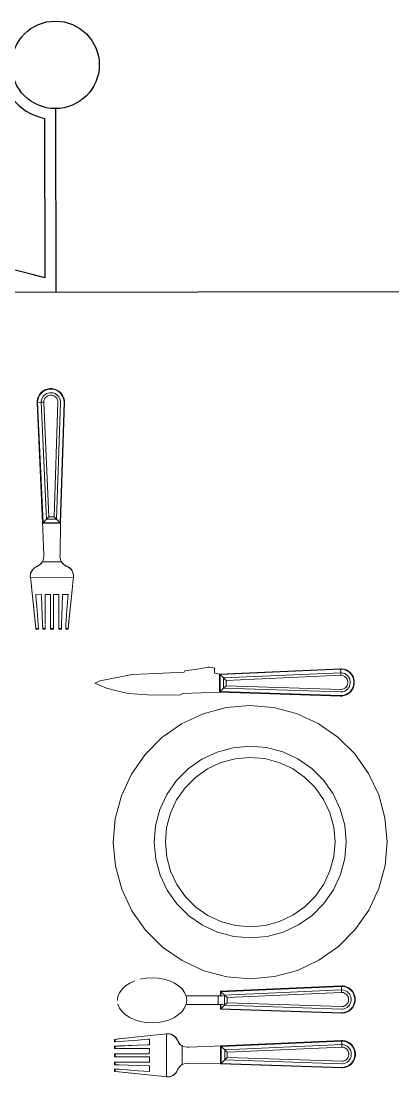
# Model space of a CAD drawing. Header units: inches. Extents: x 0.9 to 45.9, y 0.4 to 30.4.
# Drawn here: x 12.458 to 12.758, y 14.206 to 15.057 of the extents above; entities that cross this region are included whole.
import ezdxf

# ---------------------------------------------------------------- set-up
doc = ezdxf.new("R2010")
doc.units = ezdxf.units.IN
doc.header["$MEASUREMENT"] = 0
doc.layers.add('MUEBLE', color=253, linetype='Continuous')

# ---------------------------------------------------------------- blocks, each defined once
blk = doc.blocks.new('hshshsyd')
at = {"color": 51, "linetype": 'Continuous', "lineweight": 0, "ltscale": 0.956734}
for p, q in [((1682.09223, 897.40841), (1682.0731, 897.40669)), ((1682.11138, 897.40679), (1682.09223, 897.40841)), ((1682.05456, 897.40166), (1682.03717, 897.39349)), ((1682.0731, 897.40669), (1682.05456, 897.40166)), ((1682.12995, 897.40187), (1682.11138, 897.40679)), ((1682.14738, 897.3938), (1682.12995, 897.40187)), ((1682.03717, 897.39349), (1682.02147, 897.38243)), ((1682.16315, 897.38283), (1682.14738, 897.3938)), ((1681.96089, 897.3817), (1681.96279, 897.38204)), ((1681.96279, 897.38204), (1681.96472, 897.38204)), ((1681.96472, 897.38204), (1681.96662, 897.38171)), ((1682.02147, 897.38243), (1682.00792, 897.36881)), ((1682.17677, 897.36929), (1682.16315, 897.38283)), ((1682.21477, 897.38176), (1682.21658, 897.38242)), ((1682.21494, 897.38139), (1682.21668, 897.38203)), ((1682.21658, 897.38242), (1682.21848, 897.38276)), ((1682.21668, 897.38203), (1682.21851, 897.38236)), ((1682.21848, 897.38276), (1682.2204, 897.38277)), ((1682.21851, 897.38236), (1682.22037, 897.38237)), ((1682.22037, 897.38237), (1682.2222, 897.38205)), ((1682.2204, 897.38277), (1682.22231, 897.38244)), ((1682.2222, 897.38205), (1682.22395, 897.38142)), ((1682.22231, 897.38244), (1682.22412, 897.38179)), ((1682.25718, 897.38091), (1682.25885, 897.38188)), ((1682.25885, 897.38188), (1682.26066, 897.38255)), ((1682.25902, 897.38152), (1682.26077, 897.38216)), ((1682.26066, 897.38255), (1682.26256, 897.38289)), ((1682.26077, 897.38216), (1682.2626, 897.38249)), ((1682.26256, 897.38289), (1682.26449, 897.38289)), ((1682.2626, 897.38249), (1682.26445, 897.38249)), ((1682.26445, 897.38249), (1682.26629, 897.38217)), ((1682.26449, 897.38289), (1682.26639, 897.38256)), ((1682.26629, 897.38217), (1682.26803, 897.38154)), ((1682.26639, 897.38256), (1682.2682, 897.38191)), ((1682.2682, 897.38191), (1682.26988, 897.38095)), ((1681.95276, 897.37195), (1681.95309, 897.37385)), ((1681.95309, 897.37385), (1681.95375, 897.37567)), ((1681.95317, 897.37192), (1681.95348, 897.37375)), ((1681.95348, 897.37375), (1681.95411, 897.3755)), ((1681.95375, 897.37567), (1681.95471, 897.37734)), ((1681.95411, 897.3755), (1681.95504, 897.37711)), ((1681.95471, 897.37734), (1681.95594, 897.37882)), ((1681.95504, 897.37711), (1681.95623, 897.37854)), ((1681.95594, 897.37882), (1681.95742, 897.38006)), ((1681.95623, 897.37854), (1681.95765, 897.37973)), ((1681.95626, 897.37301), (1681.95672, 897.37429)), ((1681.95672, 897.37429), (1681.9574, 897.37547)), ((1681.9574, 897.37547), (1681.95827, 897.37651)), ((1681.95742, 897.38006), (1681.95908, 897.38103)), ((1681.95765, 897.37973), (1681.95926, 897.38067)), ((1681.95823, 897.37249), (1681.95857, 897.37344)), ((1681.95827, 897.37651), (1681.9593, 897.37739)), ((1681.95857, 897.37344), (1681.95907, 897.37431)), ((1681.95907, 897.37431), (1681.95971, 897.37508)), ((1681.95908, 897.38103), (1681.96089, 897.3817)), ((1681.95926, 897.38067), (1681.961, 897.38131)), ((1681.9593, 897.37739), (1681.96048, 897.37807)), ((1681.95971, 897.37508), (1681.96048, 897.37572)), ((1681.96048, 897.37807), (1681.96175, 897.37853)), ((1681.96048, 897.37572), (1681.96134, 897.37623)), ((1681.961, 897.38131), (1681.96283, 897.38164)), ((1681.96134, 897.37623), (1681.96228, 897.37657)), ((1681.96175, 897.37853), (1681.96309, 897.37877)), ((1681.96228, 897.37657), (1681.96327, 897.37675)), ((1681.96283, 897.38164), (1681.96469, 897.38164)), ((1681.96309, 897.37877), (1681.96445, 897.37878)), ((1681.96327, 897.37675), (1681.96427, 897.37675)), ((1681.96427, 897.37675), (1681.96526, 897.37658)), ((1681.96445, 897.37878), (1681.96578, 897.37855)), ((1681.96469, 897.38164), (1681.96652, 897.38132)), ((1681.96526, 897.37658), (1681.96621, 897.37624)), ((1681.96578, 897.37855), (1681.96706, 897.37809)), ((1681.96621, 897.37624), (1681.96708, 897.37574)), ((1681.96652, 897.38132), (1681.96827, 897.38069)), ((1681.96662, 897.38171), (1681.96844, 897.38106)), ((1681.96706, 897.37809), (1681.96824, 897.37741)), ((1681.96708, 897.37574), (1681.96785, 897.3751)), ((1681.96785, 897.3751), (1681.96849, 897.37433)), ((1681.96824, 897.37741), (1681.96928, 897.37654)), ((1681.96827, 897.38069), (1681.96988, 897.37977)), ((1681.96844, 897.38106), (1681.97011, 897.3801)), ((1681.96849, 897.37433), (1681.969, 897.37347)), ((1681.969, 897.37347), (1681.96934, 897.37252)), ((1681.96928, 897.37654), (1681.97016, 897.3755)), ((1681.96988, 897.37977), (1681.97131, 897.37858)), ((1681.97011, 897.3801), (1681.97159, 897.37887)), ((1681.97016, 897.3755), (1681.97084, 897.37433)), ((1681.97084, 897.37433), (1681.97131, 897.37306)), ((1681.97131, 897.37858), (1681.9725, 897.37716)), ((1681.97159, 897.37887), (1681.97284, 897.37739)), ((1681.9725, 897.37716), (1681.97344, 897.37555)), ((1681.97284, 897.37739), (1681.9738, 897.37572)), ((1681.97344, 897.37555), (1681.97408, 897.37381)), ((1681.9738, 897.37572), (1681.97447, 897.37391)), ((1681.97408, 897.37381), (1681.97441, 897.37198)), ((1681.97447, 897.37391), (1681.97481, 897.37201)), ((1682.07891, 897.3743), (1682.0659, 897.37078)), ((1682.09233, 897.37552), (1682.07891, 897.3743)), ((1682.10575, 897.37438), (1682.09233, 897.37552)), ((1682.11878, 897.37093), (1682.10575, 897.37438)), ((1682.20845, 897.37268), (1682.20878, 897.37458)), ((1682.20878, 897.37458), (1682.20943, 897.37639)), ((1682.20885, 897.37264), (1682.20917, 897.37447)), ((1682.20917, 897.37447), (1682.2098, 897.37622)), ((1682.20943, 897.37639), (1682.21039, 897.37806)), ((1682.2098, 897.37622), (1682.21072, 897.37783)), ((1682.21039, 897.37806), (1682.21163, 897.37955)), ((1682.21072, 897.37783), (1682.21191, 897.37926)), ((1682.21163, 897.37955), (1682.2131, 897.38079)), ((1682.21171, 897.3724), (1682.21194, 897.37374)), ((1682.21191, 897.37926), (1682.21333, 897.38046)), ((1682.21194, 897.37374), (1682.2124, 897.37501)), ((1682.2124, 897.37501), (1682.21308, 897.37619)), ((1682.21308, 897.37619), (1682.21395, 897.37723)), ((1682.2131, 897.38079), (1682.21477, 897.38176)), ((1682.21333, 897.38046), (1682.21494, 897.38139)), ((1682.21391, 897.37322), (1682.21425, 897.37416)), ((1682.21395, 897.37723), (1682.21499, 897.37811)), ((1682.21425, 897.37416), (1682.21475, 897.37503)), ((1682.21475, 897.37503), (1682.21539, 897.3758)), ((1682.21499, 897.37811), (1682.21616, 897.37879)), ((1682.21539, 897.3758), (1682.21616, 897.37645)), ((1682.21616, 897.37879), (1682.21743, 897.37926)), ((1682.21616, 897.37645), (1682.21702, 897.37695)), ((1682.21702, 897.37695), (1682.21797, 897.3773)), ((1682.21743, 897.37926), (1682.21877, 897.3795)), ((1682.21797, 897.3773), (1682.21895, 897.37748)), ((1682.21877, 897.3795), (1682.22013, 897.3795)), ((1682.21895, 897.37748), (1682.21996, 897.37748)), ((1682.21996, 897.37748), (1682.22095, 897.37731)), ((1682.22013, 897.3795), (1682.22147, 897.37927)), ((1682.22095, 897.37731), (1682.22189, 897.37697)), ((1682.22147, 897.37927), (1682.22274, 897.37881)), ((1682.22189, 897.37697), (1682.22276, 897.37647)), ((1682.22274, 897.37881), (1682.22392, 897.37813)), ((1682.22276, 897.37647), (1682.22353, 897.37582)), ((1682.22353, 897.37582), (1682.22418, 897.37506)), ((1682.22392, 897.37813), (1682.22496, 897.37727)), ((1682.22395, 897.38142), (1682.22556, 897.38049)), ((1682.22412, 897.38179), (1682.22579, 897.38083)), ((1682.22418, 897.37506), (1682.22468, 897.37419)), ((1682.22468, 897.37419), (1682.22503, 897.37325)), ((1682.22496, 897.37727), (1682.22584, 897.37623)), ((1682.22556, 897.38049), (1682.22699, 897.3793)), ((1682.22579, 897.38083), (1682.22727, 897.37959)), ((1682.22584, 897.37623), (1682.22652, 897.37505)), ((1682.22652, 897.37505), (1682.22699, 897.37378)), ((1682.22699, 897.3793), (1682.22819, 897.37788)), ((1682.22699, 897.37378), (1682.22723, 897.37244)), ((1682.22727, 897.37959), (1682.22852, 897.37812)), ((1682.22819, 897.37788), (1682.22912, 897.37628)), ((1682.22852, 897.37812), (1682.22949, 897.37645)), ((1682.22912, 897.37628), (1682.22976, 897.37453)), ((1682.22949, 897.37645), (1682.23015, 897.37464)), ((1682.22976, 897.37453), (1682.23009, 897.3727)), ((1682.23015, 897.37464), (1682.23049, 897.37274)), ((1682.25253, 897.3728), (1682.25286, 897.3747)), ((1682.25286, 897.3747), (1682.25351, 897.37652)), ((1682.25293, 897.37277), (1682.25325, 897.3746)), ((1682.25325, 897.3746), (1682.25388, 897.37635)), ((1682.25351, 897.37652), (1682.25447, 897.37819)), ((1682.25388, 897.37635), (1682.2548, 897.37796)), ((1682.25447, 897.37819), (1682.25571, 897.37967)), ((1682.2548, 897.37796), (1682.256, 897.37939)), ((1682.25571, 897.37967), (1682.25718, 897.38091)), ((1682.2558, 897.37253), (1682.25603, 897.37386)), ((1682.256, 897.37939), (1682.25742, 897.38058)), ((1682.25603, 897.37386), (1682.25649, 897.37514)), ((1682.25649, 897.37514), (1682.25716, 897.37632)), ((1682.25716, 897.37632), (1682.25803, 897.37736)), ((1682.25742, 897.38058), (1682.25902, 897.38152)), ((1682.25782, 897.37235), (1682.25799, 897.37334)), ((1682.25799, 897.37334), (1682.25833, 897.37429)), ((1682.25803, 897.37736), (1682.25907, 897.37823)), ((1682.25833, 897.37429), (1682.25883, 897.37516)), ((1682.25883, 897.37516), (1682.25947, 897.37593)), ((1682.25907, 897.37823), (1682.26024, 897.37892)), ((1682.25947, 897.37593), (1682.26024, 897.37657)), ((1682.26024, 897.37892), (1682.26152, 897.37938)), ((1682.26024, 897.37657), (1682.26111, 897.37708)), ((1682.26111, 897.37708), (1682.26205, 897.37742)), ((1682.26152, 897.37938), (1682.26285, 897.37962)), ((1682.26205, 897.37742), (1682.26304, 897.3776)), ((1682.26285, 897.37962), (1682.26421, 897.37963)), ((1682.26304, 897.3776), (1682.26404, 897.3776)), ((1682.26404, 897.3776), (1682.26503, 897.37743)), ((1682.26421, 897.37963), (1682.26555, 897.3794)), ((1682.26503, 897.37743), (1682.26597, 897.37709)), ((1682.26555, 897.3794), (1682.26683, 897.37894)), ((1682.26597, 897.37709), (1682.26684, 897.37659)), ((1682.26683, 897.37894), (1682.268, 897.37826)), ((1682.26684, 897.37659), (1682.26761, 897.37595)), ((1682.26761, 897.37595), (1682.26826, 897.37518)), ((1682.268, 897.37826), (1682.26905, 897.37739)), ((1682.26803, 897.38154), (1682.26965, 897.38062)), ((1682.26826, 897.37518), (1682.26876, 897.37432)), ((1682.26876, 897.37432), (1682.26911, 897.37337)), ((1682.26905, 897.37739), (1682.26992, 897.37635)), ((1682.26911, 897.37337), (1682.26929, 897.37239)), ((1682.26965, 897.38062), (1682.27107, 897.37943)), ((1682.26988, 897.38095), (1682.27136, 897.37972)), ((1682.26992, 897.37635), (1682.2706, 897.37518)), ((1682.2706, 897.37518), (1682.27107, 897.37391)), ((1682.27107, 897.37943), (1682.27227, 897.37801)), ((1682.27107, 897.37391), (1682.27131, 897.37257)), ((1682.27136, 897.37972), (1682.2726, 897.37824)), ((1682.27227, 897.37801), (1682.2732, 897.3764)), ((1682.2726, 897.37824), (1682.27357, 897.37657)), ((1682.2732, 897.3764), (1682.27384, 897.37466)), ((1682.27357, 897.37657), (1682.27423, 897.37476)), ((1682.27384, 897.37466), (1682.27417, 897.37283)), ((1682.27423, 897.37476), (1682.27458, 897.37286)), ((1681.95277, 897.37099), (1681.95276, 897.37195)), ((1681.9571, 897.27353), (1681.95277, 897.37099)), ((1681.95317, 897.371), (1681.95317, 897.37192)), ((1681.95317, 897.371), (1681.95603, 897.37106)), ((1681.95749, 897.27394), (1681.95317, 897.371)), ((1681.95603, 897.37168), (1681.95626, 897.37301)), ((1681.95603, 897.37106), (1681.95603, 897.37168)), ((1681.95603, 897.37106), (1681.95806, 897.37111)), ((1681.96023, 897.27681), (1681.95603, 897.37106)), ((1681.95805, 897.3715), (1681.95823, 897.37249)), ((1681.96216, 897.27884), (1681.95806, 897.37111)), ((1681.96952, 897.37113), (1681.96649, 897.27885)), ((1681.97155, 897.3711), (1681.96845, 897.27683)), ((1681.96934, 897.37252), (1681.96952, 897.37154)), ((1681.97441, 897.37106), (1681.97122, 897.27398)), ((1681.97131, 897.37306), (1681.97154, 897.37172)), ((1681.97154, 897.37172), (1681.97155, 897.3711)), ((1681.97481, 897.37105), (1681.97161, 897.27357)), ((1681.97441, 897.37198), (1681.97441, 897.37106)), ((1681.97481, 897.37201), (1681.97481, 897.37105)), ((1682.00792, 897.36881), (1681.99695, 897.35304)), ((1682.0537, 897.36505), (1682.04268, 897.35729)), ((1682.0659, 897.37078), (1682.0537, 897.36505)), ((1682.0805, 897.36543), (1682.06901, 897.36231)), ((1682.09235, 897.3665), (1682.0805, 897.36543)), ((1682.10421, 897.36549), (1682.09235, 897.3665)), ((1682.11572, 897.36245), (1682.10421, 897.36549)), ((1682.13101, 897.36527), (1682.11878, 897.37093)), ((1682.14207, 897.35757), (1682.13101, 897.36527)), ((1682.18783, 897.35358), (1682.17677, 897.36929)), ((1682.20845, 897.37171), (1682.20845, 897.37268)), ((1682.21279, 897.27426), (1682.20845, 897.37171)), ((1682.20885, 897.37172), (1682.20885, 897.37264)), ((1682.20885, 897.37172), (1682.21171, 897.37179)), ((1682.21317, 897.27466), (1682.20885, 897.37172)), ((1682.21171, 897.37179), (1682.21171, 897.3724)), ((1682.21171, 897.37179), (1682.21374, 897.37184)), ((1682.21591, 897.27753), (1682.21171, 897.37179)), ((1682.21374, 897.37223), (1682.21391, 897.37322)), ((1682.21785, 897.27956), (1682.21374, 897.37184)), ((1682.2252, 897.37185), (1682.22217, 897.27957)), ((1682.22723, 897.37182), (1682.22413, 897.27756)), ((1682.22503, 897.37325), (1682.2252, 897.37226)), ((1682.23009, 897.37178), (1682.2269, 897.2747)), ((1682.22723, 897.37244), (1682.22723, 897.37182)), ((1682.23049, 897.37177), (1682.22729, 897.2743)), ((1682.23009, 897.3727), (1682.23009, 897.37178)), ((1682.23049, 897.37274), (1682.23049, 897.37177)), ((1682.25253, 897.37184), (1682.25253, 897.3728)), ((1682.25687, 897.27438), (1682.25253, 897.37184)), ((1682.25293, 897.37185), (1682.25293, 897.37277)), ((1682.25293, 897.37185), (1682.2558, 897.37191)), ((1682.25725, 897.27479), (1682.25293, 897.37185)), ((1682.2558, 897.37191), (1682.2558, 897.37253)), ((1682.2558, 897.37191), (1682.25782, 897.37196)), ((1682.25999, 897.27766), (1682.2558, 897.37191)), ((1682.26193, 897.27969), (1682.25782, 897.37196)), ((1682.26929, 897.37198), (1682.26625, 897.2797)), ((1682.27131, 897.37195), (1682.26821, 897.27768)), ((1682.27418, 897.37191), (1682.27098, 897.27483)), ((1682.27131, 897.37257), (1682.27131, 897.37195)), ((1682.27458, 897.3719), (1682.27137, 897.27442)), ((1682.27417, 897.37283), (1682.27418, 897.37191)), ((1682.27458, 897.37286), (1682.27458, 897.3719)), ((1682.04268, 897.35729), (1682.03318, 897.34773)), ((1682.05823, 897.35725), (1682.0485, 897.3504)), ((1682.06901, 897.36231), (1682.05823, 897.35725)), ((1682.12652, 897.35744), (1682.11572, 897.36245)), ((1682.13629, 897.35064), (1682.12652, 897.35744)), ((1682.15163, 897.34807), (1682.14207, 897.35757)), ((1681.99695, 897.35304), (1681.98888, 897.33561)), ((1682.0485, 897.3504), (1682.04011, 897.34195)), ((1682.14474, 897.34225), (1682.13629, 897.35064)), ((1682.15939, 897.33705), (1682.15163, 897.34807)), ((1682.196, 897.33619), (1682.18783, 897.35358)), ((1682.03318, 897.34773), (1682.02548, 897.33667)), ((1682.04011, 897.34195), (1682.03331, 897.33218)), ((1682.15159, 897.33252), (1682.14474, 897.34225)), ((1681.98888, 897.33561), (1681.98396, 897.31704)), ((1682.02548, 897.33667), (1682.01982, 897.32444)), ((1682.03331, 897.33218), (1682.02831, 897.32138)), ((1682.15665, 897.32174), (1682.15159, 897.33252)), ((1682.16512, 897.32485), (1682.15939, 897.33705)), ((1682.20102, 897.31765), (1682.196, 897.33619)), ((1682.01982, 897.32444), (1682.01637, 897.31141)), ((1682.16864, 897.31185), (1682.16512, 897.32485)), ((1681.98396, 897.31704), (1681.98234, 897.29789)), ((1682.02831, 897.32138), (1682.02526, 897.30987)), ((1682.15977, 897.31026), (1682.15665, 897.32174)), ((1682.20275, 897.29852), (1682.20102, 897.31765)), ((1682.01637, 897.31141), (1682.01524, 897.29799)), ((1682.02526, 897.30987), (1682.02425, 897.29801)), ((1682.16084, 897.2984), (1682.15977, 897.31026)), ((1682.16986, 897.29842), (1682.16864, 897.31185)), ((1681.98234, 897.29789), (1681.98407, 897.27876)), ((1682.01524, 897.29799), (1682.01645, 897.28457)), ((1682.02425, 897.29801), (1682.02532, 897.28616)), ((1682.15983, 897.28654), (1682.16084, 897.2984)), ((1682.16872, 897.285), (1682.16986, 897.29842)), ((1682.20113, 897.27938), (1682.20275, 897.29852)), ((1682.01645, 897.28457), (1682.01997, 897.27156)), ((1682.02532, 897.28616), (1682.02844, 897.27467)), ((1682.15679, 897.27503), (1682.15983, 897.28654)), ((1682.16527, 897.27197), (1682.16872, 897.285)), ((1681.9571, 897.27353), (1681.95631, 897.26939)), ((1681.95749, 897.27394), (1681.9571, 897.27353)), ((1681.97161, 897.27357), (1681.9571, 897.27353)), ((1681.96023, 897.27681), (1681.95749, 897.27394)), ((1681.97122, 897.27398), (1681.95749, 897.27394)), ((1681.96216, 897.27884), (1681.96023, 897.27681)), ((1681.96845, 897.27683), (1681.96023, 897.27681)), ((1681.96649, 897.27885), (1681.96216, 897.27884)), ((1681.96845, 897.27683), (1681.96649, 897.27885)), ((1681.97122, 897.27398), (1681.96845, 897.27683)), ((1681.97161, 897.27357), (1681.97122, 897.27398)), ((1681.97284, 897.244), (1681.97161, 897.27357)), ((1681.98407, 897.27876), (1681.98909, 897.26022)), ((1682.01997, 897.27156), (1682.0257, 897.25936)), ((1682.02844, 897.27467), (1682.0335, 897.26389)), ((1682.15178, 897.26423), (1682.15679, 897.27503)), ((1682.15961, 897.25974), (1682.16527, 897.27197)), ((1682.19621, 897.26081), (1682.20113, 897.27938)), ((1682.21317, 897.27466), (1682.21279, 897.27426)), ((1682.2164, 897.27427), (1682.21279, 897.27426)), ((1682.21591, 897.27753), (1682.21317, 897.27466)), ((1682.2164, 897.27467), (1682.21317, 897.27466)), ((1682.21785, 897.27956), (1682.21591, 897.27753)), ((1682.22413, 897.27756), (1682.21591, 897.27753)), ((1682.2164, 897.27254), (1682.21639, 897.27656)), ((1682.22346, 897.27256), (1682.2164, 897.27254)), ((1682.21643, 897.26337), (1682.2164, 897.27254)), ((1682.22217, 897.27957), (1682.21785, 897.27956)), ((1682.22413, 897.27756), (1682.22217, 897.27957)), ((1682.22346, 897.27256), (1682.22345, 897.27658)), ((1682.2269, 897.2747), (1682.22345, 897.27469)), ((1682.22729, 897.2743), (1682.22345, 897.27429)), ((1682.22348, 897.26339), (1682.22346, 897.27256)), ((1682.2269, 897.2747), (1682.22413, 897.27756)), ((1682.22729, 897.2743), (1682.2269, 897.2747)), ((1682.25779, 897.24877), (1682.25676, 897.27592)), ((1682.25725, 897.27479), (1682.25687, 897.27438)), ((1682.27137, 897.27442), (1682.25687, 897.27438)), ((1682.25999, 897.27766), (1682.25725, 897.27479)), ((1682.27098, 897.27483), (1682.25725, 897.27479)), ((1682.26193, 897.27969), (1682.25999, 897.27766)), ((1682.26821, 897.27768), (1682.25999, 897.27766)), ((1682.26625, 897.2797), (1682.26193, 897.27969)), ((1682.26821, 897.27768), (1682.26625, 897.2797)), ((1682.27098, 897.27483), (1682.26821, 897.27768)), ((1682.2714, 897.27533), (1682.27096, 897.24881)), ((1682.27137, 897.27442), (1682.27098, 897.27483)), ((1681.95199, 897.26808), (1681.95161, 897.26539)), ((1681.95161, 897.26539), (1681.95165, 897.26484)), ((1681.95165, 897.26484), (1681.95167, 897.26408)), ((1681.95167, 897.26408), (1681.95191, 897.26294)), ((1681.95191, 897.26294), (1681.95299, 897.25714)), ((1681.95241, 897.26938), (1681.95199, 897.26808)), ((1681.95631, 897.26939), (1681.95241, 897.26938)), ((1682.0335, 897.26389), (1682.04036, 897.25416)), ((1682.14498, 897.25446), (1682.15178, 897.26423)), ((1682.21644, 897.25877), (1682.21643, 897.26337)), ((1682.2235, 897.25879), (1682.22348, 897.26339)), ((1681.95299, 897.25714), (1681.95446, 897.24546)), ((1681.98909, 897.26022), (1681.99726, 897.24283)), ((1682.0257, 897.25936), (1682.03346, 897.24834)), ((1682.13659, 897.24602), (1682.14498, 897.25446)), ((1682.15191, 897.24868), (1682.15961, 897.25974)), ((1682.18814, 897.24337), (1682.19621, 897.26081)), ((1682.21646, 897.25245), (1682.21644, 897.25855)), ((1682.22352, 897.25247), (1682.2235, 897.25857)), ((1682.03346, 897.24834), (1682.04302, 897.23884)), ((1682.04036, 897.25416), (1682.0488, 897.24577)), ((1682.0488, 897.24577), (1682.05857, 897.23897)), ((1682.12686, 897.23916), (1682.13659, 897.24602)), ((1682.14241, 897.23912), (1682.15191, 897.24868)), ((1682.21686, 897.24666), (1682.21381, 897.2454)), ((1682.21648, 897.24664), (1682.21646, 897.25245)), ((1682.22, 897.24709), (1682.21686, 897.24666)), ((1682.22315, 897.24668), (1682.22, 897.24709)), ((1682.22621, 897.24543), (1682.22315, 897.24668)), ((1682.22353, 897.24666), (1682.22352, 897.25247)), ((1682.25711, 897.24386), (1682.25766, 897.24578)), ((1682.25766, 897.24578), (1682.25786, 897.24777)), ((1682.25786, 897.24777), (1682.25779, 897.24877)), ((1682.27096, 897.24881), (1682.27089, 897.2482)), ((1682.27089, 897.2482), (1682.27104, 897.24621)), ((1682.27104, 897.24621), (1682.27153, 897.24427)), ((1681.95446, 897.24546), (1681.95563, 897.245)), ((1681.95563, 897.245), (1681.95705, 897.21645)), ((1681.97415, 897.24138), (1681.97284, 897.244)), ((1681.97387, 897.21541), (1681.97415, 897.24138)), ((1681.99726, 897.24283), (1682.00832, 897.22713)), ((1682.04302, 897.23884), (1682.05408, 897.23114)), ((1682.05857, 897.23897), (1682.06937, 897.23397)), ((1682.11608, 897.2341), (1682.12686, 897.23916)), ((1682.13139, 897.23136), (1682.14241, 897.23912)), ((1682.17717, 897.2276), (1682.18814, 897.24337)), ((1682.20837, 897.24054), (1682.20615, 897.2371)), ((1682.21095, 897.24333), (1682.20837, 897.24054)), ((1682.21381, 897.2454), (1682.21095, 897.24333)), ((1682.22907, 897.24338), (1682.22621, 897.24543)), ((1682.23167, 897.24061), (1682.22907, 897.24338)), ((1682.23391, 897.23718), (1682.23167, 897.24061)), ((1682.23574, 897.2332), (1682.23391, 897.23718)), ((1682.24813, 897.23598), (1682.24898, 897.23719)), ((1682.24898, 897.23719), (1682.25003, 897.23825)), ((1682.24898, 897.23701), (1682.25003, 897.23808)), ((1682.25003, 897.23825), (1682.25048, 897.23856)), ((1682.25003, 897.23808), (1682.25048, 897.23841)), ((1682.25048, 897.23856), (1682.25125, 897.23911)), ((1682.25048, 897.23841), (1682.25125, 897.23897)), ((1682.25125, 897.23911), (1682.25195, 897.23945)), ((1682.25125, 897.23897), (1682.25195, 897.23931)), ((1682.25201, 897.23941), (1682.2542, 897.24064)), ((1682.25201, 897.23928), (1682.2542, 897.24052)), ((1682.2542, 897.24064), (1682.25517, 897.24143)), ((1682.2542, 897.24052), (1682.25517, 897.24133)), ((1682.25517, 897.24143), (1682.25588, 897.2421)), ((1682.25517, 897.24133), (1682.25588, 897.24201)), ((1682.25588, 897.2421), (1682.25658, 897.24305)), ((1682.25588, 897.24201), (1682.25658, 897.24298)), ((1682.25658, 897.24305), (1682.25683, 897.24357)), ((1682.25658, 897.24298), (1682.25683, 897.24352)), ((1682.25683, 897.24331), (1682.25711, 897.24386)), ((1682.27195, 897.24335), (1682.25683, 897.24331)), ((1682.27153, 897.24427), (1682.27195, 897.24335)), ((1682.27194, 897.24362), (1682.27242, 897.24276)), ((1682.27194, 897.24356), (1682.27242, 897.24269)), ((1682.27242, 897.24276), (1682.27317, 897.24186)), ((1682.27242, 897.24269), (1682.27317, 897.24177)), ((1682.27317, 897.24186), (1682.27362, 897.24148)), ((1682.27317, 897.24177), (1682.27362, 897.24138)), ((1682.27362, 897.24141), (1682.2757, 897.24002)), ((1682.27362, 897.24131), (1682.2757, 897.23989)), ((1682.2757, 897.24002), (1682.27685, 897.23952)), ((1682.2757, 897.23989), (1682.27685, 897.23938)), ((1682.27685, 897.23952), (1682.27753, 897.2392)), ((1682.27685, 897.23938), (1682.27753, 897.23906)), ((1682.27753, 897.2392), (1682.27833, 897.23864)), ((1682.27753, 897.23906), (1682.27833, 897.23848)), ((1682.27833, 897.23864), (1682.27875, 897.23835)), ((1682.27833, 897.23848), (1682.27875, 897.23819)), ((1682.27875, 897.23835), (1682.27981, 897.2373)), ((1682.27875, 897.23819), (1682.27981, 897.23712)), ((1682.27981, 897.2373), (1682.28067, 897.2361)), ((1682.05408, 897.23114), (1682.06631, 897.22548)), ((1682.06937, 897.23397), (1682.08088, 897.23092)), ((1682.08088, 897.23092), (1682.09274, 897.22991)), ((1682.09274, 897.22991), (1682.10459, 897.23098)), ((1682.10459, 897.23098), (1682.11608, 897.2341)), ((1682.11919, 897.22563), (1682.13139, 897.23136)), ((1682.20303, 897.2287), (1682.20222, 897.22401)), ((1682.20435, 897.23311), (1682.20303, 897.2287)), ((1682.20615, 897.2371), (1682.20435, 897.23311)), ((1682.23708, 897.2288), (1682.23574, 897.2332)), ((1682.23791, 897.22411), (1682.23708, 897.2288)), ((1682.24701, 897.23175), (1682.24713, 897.23322)), ((1682.24701, 897.23146), (1682.24713, 897.23296)), ((1682.24708, 897.23072), (1682.24701, 897.23146)), ((1682.28177, 897.2308), (1682.24708, 897.23072)), ((1682.24761, 897.22656), (1682.2471, 897.23072)), ((1682.24713, 897.23322), (1682.24751, 897.23464)), ((1682.24713, 897.23296), (1682.24751, 897.23441)), ((1682.24751, 897.23464), (1682.24813, 897.23598)), ((1682.24751, 897.23441), (1682.24813, 897.23577)), ((1682.24813, 897.23577), (1682.24898, 897.23701)), ((1682.27981, 897.23712), (1682.28067, 897.23589)), ((1682.28067, 897.2361), (1682.28131, 897.23476)), ((1682.28067, 897.23589), (1682.28131, 897.23453)), ((1682.28175, 897.2308), (1682.28126, 897.22665)), ((1682.28131, 897.23476), (1682.2817, 897.23334)), ((1682.28131, 897.23453), (1682.2817, 897.23308)), ((1682.2817, 897.23334), (1682.28184, 897.23188)), ((1682.2817, 897.23308), (1682.28184, 897.23159)), ((1682.28184, 897.23159), (1682.28177, 897.2308)), ((1682.00832, 897.22713), (1682.02194, 897.21358)), ((1682.06631, 897.22548), (1682.07934, 897.22203)), ((1682.07934, 897.22203), (1682.09276, 897.2209)), ((1682.09276, 897.2209), (1682.10619, 897.22211)), ((1682.10619, 897.22211), (1682.11919, 897.22563)), ((1682.16363, 897.21398), (1682.17717, 897.2276)), ((1682.20222, 897.22401), (1682.20196, 897.21917)), ((1682.2382, 897.21927), (1682.23791, 897.22411)), ((1682.24797, 897.22324), (1682.24761, 897.22656)), ((1682.24962, 897.20782), (1682.24797, 897.22324)), ((1682.28092, 897.22333), (1682.27936, 897.20775)), ((1682.28092, 897.22333), (1682.27936, 897.2079)), ((1682.28126, 897.22665), (1682.28092, 897.22333)), ((1681.95705, 897.21645), (1681.95733, 897.20328)), ((1681.97287, 897.19985), (1681.97387, 897.21541)), ((1682.02194, 897.21358), (1682.03771, 897.20261)), ((1682.14792, 897.20292), (1682.16363, 897.21398)), ((1682.20196, 897.21917), (1682.20225, 897.21433)), ((1682.20225, 897.21433), (1682.20308, 897.20963)), ((1682.23714, 897.20973), (1682.23794, 897.21443)), ((1682.23794, 897.21443), (1682.2382, 897.21927)), ((1682.24962, 897.20766), (1682.2488, 897.21553)), ((1682.25589, 897.21719), (1682.25144, 897.21701)), ((1682.25144, 897.21701), (1682.25155, 897.21554)), ((1682.25155, 897.21554), (1682.25215, 897.20783)), ((1682.25596, 897.21555), (1682.25589, 897.21719)), ((1682.25629, 897.20768), (1682.25596, 897.21555)), ((1682.25898, 897.21703), (1682.25901, 897.20784)), ((1682.26322, 897.21699), (1682.25898, 897.21703)), ((1682.26325, 897.20786), (1682.26322, 897.21699)), ((1682.26995, 897.21706), (1682.26571, 897.21705)), ((1682.26571, 897.21705), (1682.26573, 897.20786)), ((1682.26997, 897.20788), (1682.26995, 897.21706)), ((1682.27303, 897.21707), (1682.27269, 897.20773)), ((1682.27749, 897.21708), (1682.27303, 897.21707)), ((1682.27683, 897.2079), (1682.27749, 897.21708)), ((1681.95733, 897.20328), (1681.96246, 897.17744)), ((1682.20443, 897.20523), (1682.20625, 897.20126)), ((1682.23401, 897.20134), (1682.23581, 897.20532)), ((1682.23581, 897.20532), (1682.23714, 897.20973)), ((1682.25126, 897.19263), (1682.24962, 897.20782)), ((1682.25126, 897.19217), (1682.24962, 897.20766)), ((1682.25215, 897.20783), (1682.25333, 897.19264)), ((1682.25694, 897.19219), (1682.25629, 897.20768)), ((1682.25693, 897.19265), (1682.25629, 897.20768)), ((1682.25901, 897.20769), (1682.25905, 897.19265)), ((1682.26329, 897.19266), (1682.26325, 897.20786)), ((1682.26573, 897.20786), (1682.26578, 897.19267)), ((1682.27002, 897.19268), (1682.26997, 897.20788)), ((1682.27269, 897.20773), (1682.27213, 897.19223)), ((1682.27269, 897.20773), (1682.27213, 897.19269)), ((1682.27574, 897.1927), (1682.27683, 897.2079)), ((1682.27936, 897.2079), (1682.2778, 897.19271)), ((1682.27936, 897.20775), (1682.27781, 897.19225)), ((1681.97056, 897.19081), (1681.97287, 897.19985)), ((1682.03771, 897.20261), (1682.05515, 897.19454)), ((1682.11199, 897.18973), (1682.13053, 897.19475)), ((1682.13053, 897.19475), (1682.14792, 897.20292)), ((1682.20625, 897.20126), (1682.2085, 897.19783)), ((1682.2085, 897.19783), (1682.21109, 897.19505)), ((1682.21109, 897.19505), (1682.21396, 897.193)), ((1682.22635, 897.19304), (1682.22921, 897.1951)), ((1682.22921, 897.1951), (1682.23179, 897.19789)), ((1682.23179, 897.19789), (1682.23401, 897.20134)), ((1681.96855, 897.18255), (1681.97056, 897.19081)), ((1682.05515, 897.19454), (1682.07372, 897.18962)), ((1682.07372, 897.18962), (1682.09286, 897.188)), ((1682.09286, 897.188), (1682.11199, 897.18973)), ((1682.21396, 897.193), (1682.21701, 897.19175)), ((1682.21701, 897.19175), (1682.22016, 897.19134)), ((1682.22331, 897.19177), (1682.22635, 897.19304)), ((1682.25161, 897.18952), (1682.25126, 897.19263)), ((1682.25162, 897.189), (1682.25126, 897.19217)), ((1682.25358, 897.18953), (1682.25161, 897.18952)), ((1682.25161, 897.18952), (1682.25162, 897.189)), ((1682.25359, 897.18901), (1682.25162, 897.189)), ((1682.25333, 897.19264), (1682.25358, 897.18953)), ((1682.25358, 897.18953), (1682.25359, 897.18901)), ((1682.25707, 897.18954), (1682.25693, 897.19265)), ((1682.25707, 897.18902), (1682.25694, 897.19219)), ((1682.25707, 897.18954), (1682.25707, 897.18902)), ((1682.25906, 897.18954), (1682.25707, 897.18954)), ((1682.25906, 897.18902), (1682.25707, 897.18902)), ((1682.25905, 897.19219), (1682.25906, 897.18954)), ((1682.25906, 897.18954), (1682.25906, 897.18902)), ((1682.2633, 897.18956), (1682.26329, 897.19266)), ((1682.2633, 897.18956), (1682.2633, 897.18904)), ((1682.26579, 897.18956), (1682.2633, 897.18956)), ((1682.26579, 897.18904), (1682.2633, 897.18904)), ((1682.26578, 897.19267), (1682.26579, 897.18956)), ((1682.26579, 897.18956), (1682.26579, 897.18904)), ((1682.27003, 897.18958), (1682.27002, 897.19268)), ((1682.27003, 897.18958), (1682.27003, 897.18906)), ((1682.27201, 897.18958), (1682.27003, 897.18958)), ((1682.27201, 897.18906), (1682.27003, 897.18906)), ((1682.27213, 897.19269), (1682.27201, 897.18958)), ((1682.27213, 897.19223), (1682.27201, 897.18906)), ((1682.27201, 897.18958), (1682.27201, 897.18906)), ((1682.2755, 897.18959), (1682.27574, 897.1927)), ((1682.27747, 897.1896), (1682.2755, 897.18959)), ((1682.2755, 897.18959), (1682.2755, 897.18907)), ((1682.27747, 897.18908), (1682.2755, 897.18907)), ((1682.2778, 897.19271), (1682.27747, 897.1896)), ((1682.27781, 897.19225), (1682.27747, 897.18908)), ((1682.27747, 897.1896), (1682.27747, 897.18908)), ((1681.96439, 897.17312), (1681.96855, 897.18255)), ((1681.96246, 897.17744), (1681.96439, 897.17312)), ((1681.87071, 897.15167), (1681.87128, 897.15247)), ((1681.87086, 897.15167), (1681.87143, 897.15247)), ((1681.87128, 897.15247), (1681.87157, 897.15289)), ((1681.87143, 897.15247), (1681.87173, 897.15289)), ((1681.87157, 897.15289), (1681.87261, 897.15395)), ((1681.87173, 897.15289), (1681.87279, 897.15395)), ((1681.87261, 897.15395), (1681.87382, 897.15481)), ((1681.87279, 897.15395), (1681.87402, 897.15481)), ((1681.87382, 897.15481), (1681.87515, 897.15545)), ((1681.87402, 897.15481), (1681.87538, 897.15545)), ((1681.87515, 897.15545), (1681.87657, 897.15584)), ((1681.87538, 897.15545), (1681.87683, 897.15584)), ((1681.87657, 897.15584), (1681.87804, 897.15597)), ((1681.87683, 897.15584), (1681.87833, 897.15598)), ((1681.87833, 897.15598), (1681.87911, 897.15591)), ((1681.87911, 897.15591), (1681.8792, 897.12122)), ((1681.87911, 897.15589), (1681.88326, 897.1554)), ((1681.88326, 897.1554), (1681.88658, 897.15506)), ((1681.88658, 897.15506), (1681.90217, 897.1535)), ((1681.88658, 897.15506), (1681.90201, 897.1535)), ((1681.90201, 897.1535), (1681.91721, 897.15194)), ((1681.90217, 897.1535), (1681.91767, 897.15194)), ((1681.72801, 897.14234), (1681.72897, 897.14401)), ((1681.72837, 897.14217), (1681.7293, 897.14378)), ((1681.72897, 897.14401), (1681.7302, 897.1455)), ((1681.7293, 897.14378), (1681.73049, 897.14521)), ((1681.7302, 897.1455), (1681.73167, 897.14674)), ((1681.73049, 897.14521), (1681.73191, 897.14641)), ((1681.73167, 897.14674), (1681.73334, 897.14771)), ((1681.73191, 897.14641), (1681.73351, 897.14734)), ((1681.73253, 897.14318), (1681.73356, 897.14406)), ((1681.73334, 897.14771), (1681.73515, 897.14837)), ((1681.73351, 897.14734), (1681.73526, 897.14798)), ((1681.73356, 897.14406), (1681.73474, 897.14474)), ((1681.73474, 897.14474), (1681.73601, 897.14521)), ((1681.73515, 897.14837), (1681.73705, 897.14871)), ((1681.73526, 897.14798), (1681.73709, 897.14831)), ((1681.73601, 897.14521), (1681.73735, 897.14545)), ((1681.73705, 897.14871), (1681.73802, 897.14872)), ((1681.73709, 897.14831), (1681.73801, 897.14831)), ((1681.73735, 897.14545), (1681.73797, 897.14545)), ((1681.73797, 897.14545), (1681.83224, 897.14235)), ((1681.73801, 897.14831), (1681.83509, 897.14512)), ((1681.73802, 897.14872), (1681.83549, 897.14551)), ((1681.83509, 897.14512), (1681.83224, 897.14235)), ((1681.83458, 897.14554), (1681.86111, 897.1451)), ((1681.83549, 897.14551), (1681.83509, 897.14512)), ((1681.83509, 897.14512), (1681.83513, 897.13139)), ((1681.83549, 897.14551), (1681.83553, 897.13101)), ((1681.86111, 897.1451), (1681.86171, 897.14503)), ((1681.86171, 897.14503), (1681.86371, 897.14518)), ((1681.86371, 897.14518), (1681.86565, 897.14567)), ((1681.86565, 897.14567), (1681.86656, 897.14608)), ((1681.8663, 897.14608), (1681.86716, 897.14656)), ((1681.86635, 897.14608), (1681.86723, 897.14656)), ((1681.86656, 897.14608), (1681.8666, 897.13097)), ((1681.86716, 897.14656), (1681.86806, 897.14731)), ((1681.86723, 897.14656), (1681.86815, 897.14731)), ((1681.86806, 897.14731), (1681.86844, 897.14776)), ((1681.86815, 897.14731), (1681.86853, 897.14776)), ((1681.86851, 897.14776), (1681.8699, 897.14984)), ((1681.8686, 897.14776), (1681.87002, 897.14984)), ((1681.8699, 897.14984), (1681.8704, 897.15099)), ((1681.87002, 897.14984), (1681.87054, 897.15099)), ((1681.8704, 897.15099), (1681.87071, 897.15167)), ((1681.87054, 897.15099), (1681.87086, 897.15167)), ((1681.89284, 897.15163), (1681.89285, 897.14717)), ((1681.90202, 897.15097), (1681.89284, 897.15162)), ((1681.89285, 897.14717), (1681.90219, 897.14683)), ((1681.90204, 897.14411), (1681.89286, 897.14409)), ((1681.89286, 897.14409), (1681.89287, 897.13985)), ((1681.91722, 897.14988), (1681.90202, 897.15097)), ((1681.91723, 897.14416), (1681.90204, 897.14411)), ((1681.90219, 897.14683), (1681.91768, 897.14627)), ((1681.90219, 897.14683), (1681.91723, 897.14627)), ((1681.91721, 897.15194), (1681.92032, 897.15161)), ((1681.92032, 897.14964), (1681.91722, 897.14988)), ((1681.91723, 897.14627), (1681.92033, 897.14615)), ((1681.92034, 897.14416), (1681.91723, 897.14416)), ((1681.91767, 897.15194), (1681.92084, 897.15161)), ((1681.91768, 897.14627), (1681.92085, 897.14615)), ((1681.92032, 897.15161), (1681.92084, 897.15161)), ((1681.92032, 897.15161), (1681.92032, 897.14964)), ((1681.92032, 897.14964), (1681.92084, 897.14964)), ((1681.92033, 897.14615), (1681.92085, 897.14615)), ((1681.92033, 897.14615), (1681.92034, 897.14416)), ((1681.92034, 897.14416), (1681.92086, 897.14417)), ((1681.92084, 897.15161), (1681.92084, 897.14964)), ((1681.92085, 897.14615), (1681.92086, 897.14417)), ((1681.72702, 897.13863), (1681.72735, 897.14053)), ((1681.72703, 897.1367), (1681.72702, 897.13863)), ((1681.72737, 897.1348), (1681.72703, 897.1367)), ((1681.72735, 897.14053), (1681.72801, 897.14234)), ((1681.72742, 897.13859), (1681.72774, 897.14042)), ((1681.72743, 897.13673), (1681.72742, 897.13859)), ((1681.72776, 897.1349), (1681.72743, 897.13673)), ((1681.72774, 897.14042), (1681.72837, 897.14217)), ((1681.73029, 897.13835), (1681.73052, 897.13969)), ((1681.73029, 897.13699), (1681.73029, 897.13835)), ((1681.73053, 897.13566), (1681.73029, 897.13699)), ((1681.73052, 897.13969), (1681.73098, 897.14096)), ((1681.731, 897.13438), (1681.73053, 897.13566)), ((1681.73098, 897.14096), (1681.73166, 897.14214)), ((1681.73166, 897.14214), (1681.73253, 897.14318)), ((1681.73231, 897.13818), (1681.73248, 897.13917)), ((1681.73232, 897.13718), (1681.73231, 897.13818)), ((1681.73249, 897.13619), (1681.73232, 897.13718)), ((1681.73248, 897.13917), (1681.73282, 897.14011)), ((1681.73284, 897.13525), (1681.73249, 897.13619)), ((1681.73282, 897.14011), (1681.73332, 897.14098)), ((1681.73334, 897.13438), (1681.73284, 897.13525)), ((1681.73332, 897.14098), (1681.73397, 897.14175)), ((1681.73397, 897.14175), (1681.73473, 897.1424)), ((1681.73473, 897.1424), (1681.7356, 897.1429)), ((1681.7356, 897.1429), (1681.73654, 897.14325)), ((1681.73654, 897.14325), (1681.73753, 897.14343)), ((1681.73794, 897.14343), (1681.83022, 897.14039)), ((1681.83023, 897.13607), (1681.73795, 897.13196)), ((1681.83224, 897.14235), (1681.83022, 897.14039)), ((1681.83022, 897.14039), (1681.83023, 897.13607)), ((1681.83023, 897.13607), (1681.83226, 897.13413)), ((1681.83224, 897.14235), (1681.83226, 897.13413)), ((1681.89287, 897.13985), (1681.90205, 897.13987)), ((1681.89292, 897.13736), (1681.89289, 897.13312)), ((1681.90206, 897.13739), (1681.89292, 897.13736)), ((1681.90205, 897.13987), (1681.91724, 897.13992)), ((1681.91725, 897.13743), (1681.90206, 897.13739)), ((1681.91724, 897.13992), (1681.92035, 897.13992)), ((1681.92036, 897.13744), (1681.91725, 897.13743)), ((1681.92035, 897.13992), (1681.92087, 897.13993)), ((1681.92035, 897.13992), (1681.92036, 897.13744)), ((1681.92036, 897.13744), (1681.92088, 897.13744)), ((1681.92087, 897.13993), (1681.92088, 897.13744)), ((1681.72803, 897.13299), (1681.72737, 897.1348)), ((1681.7284, 897.13316), (1681.72776, 897.1349)), ((1681.729, 897.13132), (1681.72803, 897.13299)), ((1681.72933, 897.13155), (1681.7284, 897.13316)), ((1681.73024, 897.12985), (1681.729, 897.13132)), ((1681.73053, 897.13013), (1681.72933, 897.13155)), ((1681.73173, 897.12861), (1681.73024, 897.12985)), ((1681.73196, 897.12894), (1681.73053, 897.13013)), ((1681.73168, 897.13321), (1681.731, 897.13438)), ((1681.73256, 897.13217), (1681.73168, 897.13321)), ((1681.7334, 897.12765), (1681.73173, 897.12861)), ((1681.73357, 897.12802), (1681.73196, 897.12894)), ((1681.7336, 897.1313), (1681.73256, 897.13217)), ((1681.73399, 897.13361), (1681.73334, 897.13438)), ((1681.73521, 897.127), (1681.7334, 897.12765)), ((1681.73532, 897.12739), (1681.73357, 897.12802)), ((1681.73478, 897.13063), (1681.7336, 897.1313)), ((1681.73476, 897.13297), (1681.73399, 897.13361)), ((1681.73563, 897.13247), (1681.73476, 897.13297)), ((1681.73605, 897.13017), (1681.73478, 897.13063)), ((1681.73711, 897.12667), (1681.73521, 897.127)), ((1681.73715, 897.12707), (1681.73532, 897.12739)), ((1681.73657, 897.13213), (1681.73563, 897.13247)), ((1681.73739, 897.12993), (1681.73605, 897.13017)), ((1681.73756, 897.13196), (1681.73657, 897.13213)), ((1681.73808, 897.12667), (1681.73711, 897.12667)), ((1681.73807, 897.12707), (1681.73715, 897.12707)), ((1681.738, 897.12994), (1681.73739, 897.12993)), ((1681.738, 897.12994), (1681.73795, 897.13196)), ((1681.83226, 897.13413), (1681.738, 897.12994)), ((1681.73807, 897.12707), (1681.738, 897.12994)), ((1681.83513, 897.13139), (1681.73807, 897.12707)), ((1681.83553, 897.13101), (1681.73808, 897.12667)), ((1681.83226, 897.13413), (1681.83513, 897.13139)), ((1681.86115, 897.13193), (1681.834, 897.1309)), ((1681.83513, 897.13139), (1681.83553, 897.13101)), ((1681.86214, 897.132), (1681.86115, 897.13193)), ((1681.86414, 897.13179), (1681.86214, 897.132)), ((1681.86606, 897.13125), (1681.86414, 897.13179)), ((1681.8666, 897.13097), (1681.86606, 897.13125)), ((1681.86687, 897.13071), (1681.86634, 897.13097)), ((1681.86693, 897.13071), (1681.8664, 897.13097)), ((1681.86782, 897.13002), (1681.86687, 897.13071)), ((1681.8679, 897.13002), (1681.86693, 897.13071)), ((1681.86849, 897.12931), (1681.86782, 897.13002)), ((1681.86859, 897.12931), (1681.8679, 897.13002)), ((1681.86928, 897.12834), (1681.86849, 897.12931)), ((1681.86939, 897.12834), (1681.86859, 897.12931)), ((1681.8705, 897.12615), (1681.86928, 897.12834)), ((1681.87064, 897.12615), (1681.86939, 897.12834)), ((1681.89437, 897.1301), (1681.89272, 897.13003)), ((1681.89272, 897.13003), (1681.89291, 897.12558)), ((1681.89289, 897.13312), (1681.90207, 897.13315)), ((1681.90223, 897.13043), (1681.89437, 897.1301)), ((1681.90209, 897.12629), (1681.91728, 897.12747)), ((1681.90223, 897.13315), (1681.91726, 897.13319)), ((1681.91773, 897.13107), (1681.90223, 897.13043)), ((1681.91727, 897.13107), (1681.90223, 897.13043)), ((1681.92038, 897.13121), (1681.91727, 897.13107)), ((1681.91728, 897.12747), (1681.92039, 897.12772)), ((1681.91772, 897.13319), (1681.92037, 897.1332)), ((1681.9209, 897.13121), (1681.91773, 897.13107)), ((1681.92037, 897.1332), (1681.92089, 897.1332)), ((1681.92037, 897.1332), (1681.92038, 897.13121)), ((1681.92038, 897.13121), (1681.9209, 897.13121)), ((1681.92039, 897.12772), (1681.92091, 897.12772)), ((1681.92039, 897.12772), (1681.92039, 897.12575)), ((1681.92089, 897.1332), (1681.9209, 897.13121)), ((1681.92091, 897.12772), (1681.92091, 897.12575)), ((1681.87081, 897.12539), (1681.87047, 897.12609)), ((1681.87095, 897.12539), (1681.87061, 897.12609)), ((1681.87136, 897.12462), (1681.87081, 897.12539)), ((1681.87151, 897.12462), (1681.87095, 897.12539)), ((1681.87167, 897.12417), (1681.87136, 897.12462)), ((1681.87183, 897.12417), (1681.87151, 897.12462)), ((1681.87272, 897.12312), (1681.87167, 897.12417)), ((1681.8729, 897.12312), (1681.87183, 897.12417)), ((1681.87394, 897.12227), (1681.87272, 897.12312)), ((1681.87414, 897.12227), (1681.8729, 897.12312)), ((1681.87527, 897.12165), (1681.87394, 897.12227)), ((1681.87551, 897.12165), (1681.87414, 897.12227)), ((1681.8767, 897.12127), (1681.87527, 897.12165)), ((1681.87696, 897.12127), (1681.87551, 897.12165)), ((1681.87816, 897.12115), (1681.8767, 897.12127)), ((1681.87845, 897.12115), (1681.87696, 897.12127)), ((1681.8792, 897.12122), (1681.87845, 897.12115)), ((1681.88336, 897.12175), (1681.8792, 897.12124)), ((1681.88667, 897.12211), (1681.88336, 897.12175)), ((1681.9021, 897.12376), (1681.88667, 897.12211)), ((1681.89291, 897.12558), (1681.89438, 897.12569)), ((1681.89438, 897.12569), (1681.90209, 897.12629)), ((1681.90225, 897.12376), (1681.89439, 897.12293)), ((1681.91729, 897.1254), (1681.9021, 897.12376)), ((1681.91774, 897.1254), (1681.90225, 897.12376)), ((1681.92039, 897.12575), (1681.91729, 897.1254)), ((1681.92091, 897.12575), (1681.91774, 897.1254)), ((1681.92039, 897.12575), (1681.92091, 897.12575))]:
    blk.add_line(p, q, dxfattribs=at)
at = {"layer": 'MUEBLE', "color": 38}
blk.add_line((1681.64904, 897.41806), (1681.65055, 896.51468), dxfattribs=at)
at = {"layer": 'MUEBLE', "color": 7}
blk.add_line((1681.50127, 897.14147), (1681.64938, 897.14172), dxfattribs=at)
at = {"layer": 'MUEBLE', "color": 253}
blk.add_lwpolyline([(1681.63768, 897.13288, 0.136288), (1681.63824, 896.79785), (1681.50977, 896.79763, 0.183503), (1681.49299, 896.82405), (1681.49251, 897.10619, 0.183503), (1681.50921, 897.13267)], format="xyb", close=True, dxfattribs=at)
at = {"layer": 'MUEBLE', "color": 38}
blk.add_circle((1681.466, 897.14141), 0.03527, dxfattribs=at)

msp = doc.modelspace()

# ---------------------------------------------------------------- block references
at = {"rotation": 270}
msp.add_blockref('hshshsyd', (-884.65544, 1696.48778), dxfattribs=at)

doc.saveas('drawing.dxf')
